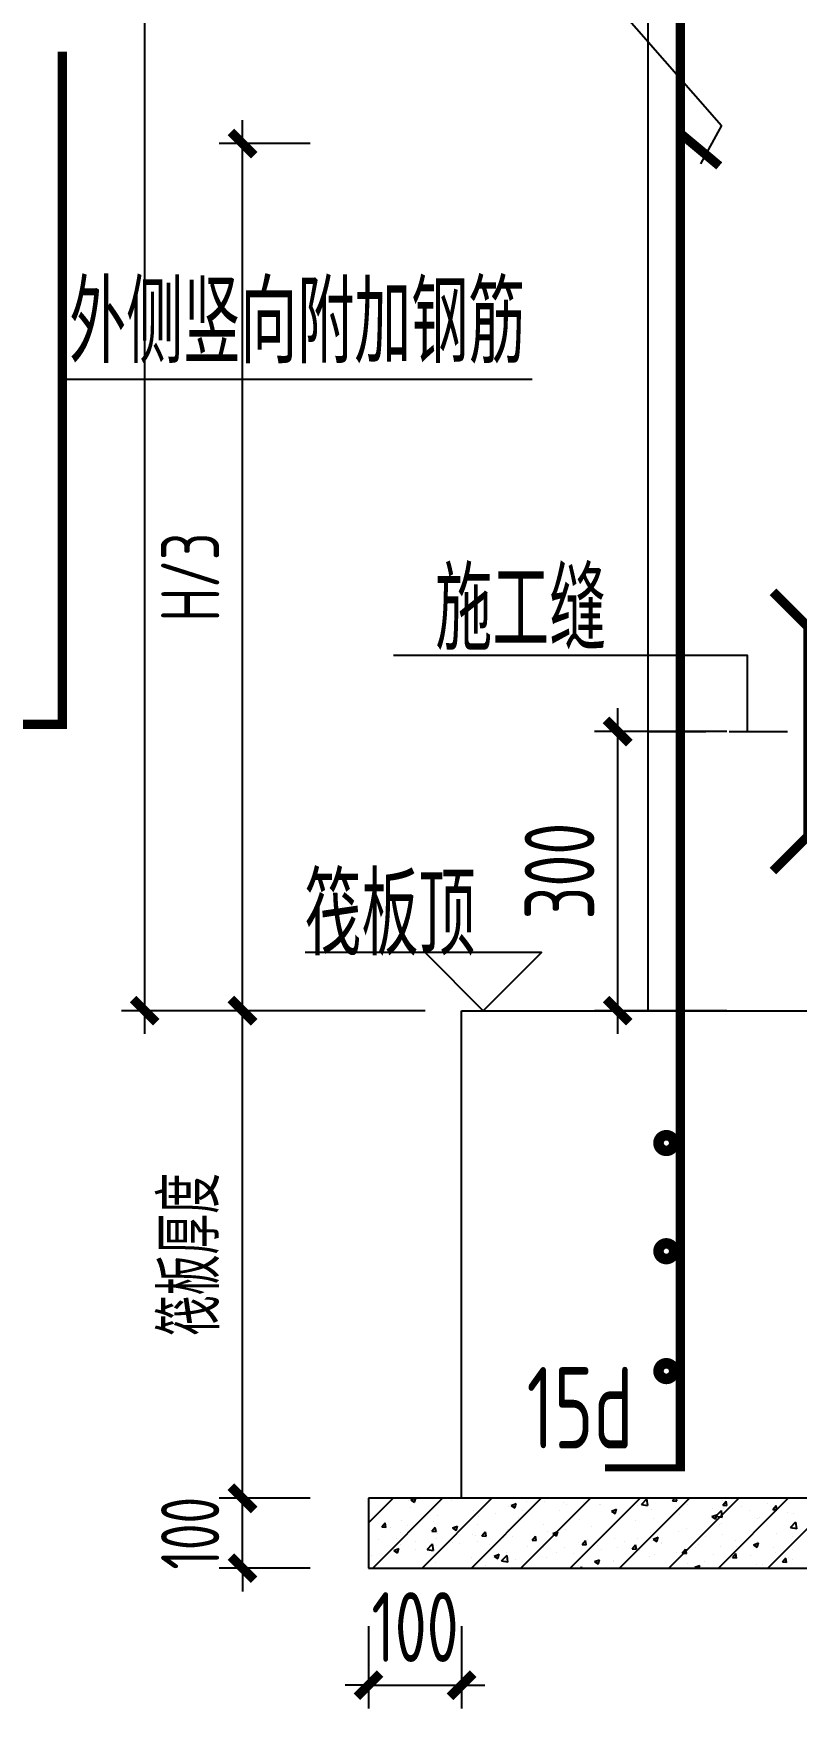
# Model space of a CAD drawing. Extents: x 393367 to 3005760, y 4998 to 826018.
# Drawn here: x 2408544 to 2411822, y 564603 to 571801 of the extents above; entities that cross this region are included whole.
import ezdxf

# ---------------------------------------------------------------- set-up
doc = ezdxf.new("R2010")
doc.units = 0
doc.header["$LTSCALE"] = 1000
for name, pattern in [('CONTINOUS', [0]), ('DASH', [0.35, 0.25, -0.1]), ('DASHED', [0.75, 0.5, -0.25])]:
    doc.linetypes.add(name, pattern=pattern)
doc.layers.get('0').update_dxf_attribs({"linetype": 'CONTINUOUS'})
doc.layers.get('Defpoints').update_dxf_attribs({"linetype": 'CONTINUOUS'})
for name, color, linetype in [('DIM', 3, 'CONTINUOUS'), ('HATCH', 254, 'CONTINUOUS'), ('SBG', 7, 'CONTINUOUS'), ('中粗1', 4, 'CONTINUOUS'), ('标注', 142, 'CONTINUOUS'), ('结构', 7, 'DASHED'), ('说明文字', 7, 'CONTINUOUS')]:
    doc.layers.add(name, color=color, linetype=linetype)
doc.layers.add('REIN', color=1, linetype='CONTINUOUS', lineweight=18)
doc.styles.add('TSSD_Dimension', font='Tssdeng.shx', dxfattribs={"width": 0.7, "bigfont": 'hztxt.shx'})
doc.styles.add('TSSD_Rein', font='Tssdeng.shx', dxfattribs={"width": 0.7, "bigfont": 'hztxt.shx'})
doc.dimstyles.new('TSSD_100_100$0', dxfattribs={"dimtxt": 250, "dimasz": 100, "dimexe": 100, "dimexo": 250, "dimgap": 100, "dimtad": 1, "dimdec": 0, "dimzin": 0, "dimdsep": 46, "dimtxsty": 'TSSD_Rein', "dimblk": 'ARCHTICK', "dimcen": 0, "dimdle": 100, "dimclrt": 7, "dimadec": 0, "dimazin": 0, "dimtfac": 1, "dimtdec": 0, "dimtix": 1, "dimtmove": 2, "dimatfit": 3, "dimldrblk": '_tsdbk', "dimfxl": 1, "dimtolj": 1, "dimtzin": 0, "dimarcsym": 0})
doc.dimstyles.new('TSSD_25_100', dxfattribs={"dimtxt": 300, "dimasz": 100, "dimexe": 100, "dimexo": 250, "dimgap": 100, "dimtad": 1, "dimdec": 0, "dimlfac": 0.25, "dimzin": 0, "dimdsep": 46, "dimtxsty": 'TSSD_Dimension', "dimblk": 'ARCHTICK', "dimcen": 0, "dimdle": 100, "dimclrt": 7, "dimadec": 0, "dimazin": 0, "dimtfac": 1, "dimtdec": 0, "dimtix": 1, "dimtmove": 2, "dimatfit": 3, "dimfxl": 1, "dimtolj": 1, "dimtzin": 0, "dimarcsym": 0})

# ---------------------------------------------------------------- blocks, each defined once
blk = doc.blocks.new('*X3630')
at = {"layer": 'HATCH', "color": 252}
for p, q in [((5140889.4, 766155.1, 0), (5140995.2, 766260.9, 0)), ((5140889.4, 766250.1, 0), (5140889.4, 766250.1, 0)), ((5140889.4, 766230.8, 0), (5140889.4, 766230.8, 0)), ((5140889.4, 766230.8, 0), (5140889.4, 766230.8, 0)), ((5140889.4, 766204.1, 0), (5140889.4, 766204.1, 0)), ((5140889.4, 766204.1, 0), (5140889.4, 766204.1, 0)), ((5140889.4, 766204.1, 0), (5140889.4, 766204.1, 0)), ((5140889.4, 766195.7, 0), (5140889.4, 766195.7, 0)), ((5140894.1, 766191.4, 0), (5140894.1, 766191.4, 0)), ((5140903.4, 766260.9, 0), (5140903.4, 766260.9, 0)), ((5140903.4, 766260.9, 0), (5140903.4, 766260.9, 0)), ((5140907.3, 765960.9, 0), (5141207.3, 766260.9, 0)), ((5140949.8, 766260.9, 0), (5140949.8, 766260.9, 0)), ((5140949.8, 766260.9, 0), (5140949.8, 766260.9, 0)), ((5140949.8, 766260.9, 0), (5140949.8, 766260.9, 0)), ((5141026, 766260.9, 0), (5141026, 766260.9, 0)), ((5141029.9, 766260.9, 0), (5141029.9, 766260.9, 0)), ((5141029.9, 766260.9, 0), (5141029.9, 766260.9, 0)), ((5141060.7, 766253.3, 0), (5141060.7, 766253.3, 0)), ((5141061.9, 766260.9, 0), (5141061.9, 766260.9, 0)), ((5141069.1, 766221.4, 0), (5141069.1, 766221.4, 0)), ((5141071.4, 766254.4, 0), (5141088.2, 766260.9, 0)), ((5141071.4, 766254.4, 0), (5141086.4, 766244.4, 0)), ((5141086.5, 766244.1, 0), (5141092.2, 766260.9, 0)), ((5141099.3, 766260.9, 0), (5141099.3, 766260.9, 0)), ((5141099.3, 766260.9, 0), (5141099.3, 766260.9, 0)), ((5141099.3, 766260.9, 0), (5141099.3, 766260.9, 0)), ((5141119.5, 765960.9, 0), (5141419.5, 766260.9, 0)), ((5141156.5, 766260.9, 0), (5141156.5, 766260.9, 0)), ((5141233.7, 766260.9, 0), (5141233.7, 766260.9, 0)), ((5141244, 766251.4, 0), (5141244, 766251.4, 0)), ((5141248.8, 766260.9, 0), (5141248.8, 766260.9, 0)), ((5141248.8, 766260.9, 0), (5141248.8, 766260.9, 0)), ((5141248.8, 766260.9, 0), (5141248.8, 766260.9, 0)), ((5141331.6, 765960.9, 0), (5141631.6, 766260.9, 0)), ((5141339.5, 766207.2, 0), (5141339.5, 766207.2, 0)), ((5141398.3, 766260.9, 0), (5141398.3, 766260.9, 0)), ((5141398.3, 766260.9, 0), (5141398.3, 766260.9, 0)), ((5141406.2, 766255.9, 0), (5141406.2, 766255.9, 0)), ((5141409.5, 766260.9, 0), (5141409.5, 766260.9, 0)), ((5141409.5, 766260.9, 0), (5141409.5, 766260.9, 0)), ((5141435.3, 766194.7, 0), (5141435.3, 766194.7, 0)), ((5141441.4, 766260.9, 0), (5141441.4, 766260.9, 0)), ((5141441.4, 766260.9, 0), (5141441.4, 766260.9, 0)), ((5141457.4, 766260.9, 0), (5141457.4, 766260.9, 0)), ((5141491.1, 766226.5, 0), (5141491.1, 766226.5, 0)), ((5141502.6, 766230.4, 0), (5141523.6, 766238.5, 0)), ((5141502.6, 766230.4, 0), (5141517.5, 766220.4, 0)), ((5141517.7, 766220, 0), (5141523.7, 766238.2, 0)), ((5141536, 766260.9, 0), (5141536, 766260.9, 0)), ((5141543.7, 765960.9, 0), (5141843.7, 766260.9, 0)), ((5141547.9, 766260.9, 0), (5141547.9, 766260.9, 0)), ((5141547.9, 766260.9, 0), (5141547.9, 766260.9, 0)), ((5141548.9, 766209.7, 0), (5141548.9, 766209.7, 0)), ((5141566.4, 766249.1, 0), (5141566.4, 766249.1, 0)), ((5141646.9, 766249, 0), (5141646.9, 766249, 0)), ((5141649.2, 766260.9, 0), (5141649.2, 766260.9, 0)), ((5141649.2, 766260.9, 0), (5141649.2, 766260.9, 0)), ((5141697.4, 766260.9, 0), (5141697.4, 766260.9, 0)), ((5141697.4, 766260.9, 0), (5141697.4, 766260.9, 0)), ((5141708.5, 766206.5, 0), (5141708.5, 766206.5, 0)), ((5141726.5, 766242.3, 0), (5141726.5, 766242.3, 0)), ((5141738.4, 766234.6, 0), (5141738.4, 766234.6, 0)), ((5141755.9, 765960.9, 0), (5142055.9, 766260.9, 0)), ((5141813.6, 766244.5, 0), (5141813.6, 766244.5, 0)), ((5141846.9, 766260.9, 0), (5141846.9, 766260.9, 0)), ((5141846.9, 766260.9, 0), (5141846.9, 766260.9, 0)), ((5141852.9, 766260.9, 0), (5141852.9, 766260.9, 0)), ((5141856.9, 766260.9, 0), (5141856.9, 766260.9, 0)), ((5141856.9, 766260.9, 0), (5141856.9, 766260.9, 0)), ((5141883.5, 766236.5, 0), (5141883.5, 766236.5, 0)), ((5141886.7, 766235.6, 0), (5141886.7, 766235.6, 0)), ((5141890.2, 766260.9, 0), (5141890.2, 766260.9, 0)), ((5141915.5, 766260.9, 0), (5141915.5, 766260.9, 0)), ((5141915.5, 766260.9, 0), (5141915.5, 766260.9, 0)), ((5141927.2, 766259.5, 0), (5141927.2, 766259.5, 0)), ((5141933.7, 766206.4, 0), (5141954.7, 766214.5, 0)), ((5141933.7, 766206.4, 0), (5141948.6, 766196.3, 0)), ((5141937.9, 766260.9, 0), (5141937.9, 766260.9, 0)), ((5141948.8, 766196, 0), (5141954.9, 766214.1, 0)), ((5141968, 765960.9, 0), (5142268, 766260.9, 0)), ((5141996.4, 766260.9, 0), (5141996.4, 766260.9, 0)), ((5141996.4, 766260.9, 0), (5141996.4, 766260.9, 0)), ((5142042, 766260.9, 0), (5142042, 766260.9, 0)), ((5142046.8, 766228.8, 0), (5142046.8, 766228.8, 0)), ((5142061.9, 766234.3, 0), (5142085.3, 766258.6, 0)), ((5142061.9, 766234.3, 0), (5142088.6, 766230.1, 0)), ((5142064.6, 766260.9, 0), (5142064.6, 766260.9, 0)), ((5142064.6, 766260.9, 0), (5142064.6, 766260.9, 0)), ((5142064.6, 766260.9, 0), (5142064.6, 766260.9, 0)), ((5142080, 766260.9, 0), (5142080, 766260.9, 0)), ((5142088.7, 766229.8, 0), (5142085.4, 766258.3, 0)), ((5142104.7, 766211.9, 0), (5142104.7, 766211.9, 0)), ((5142146, 766260.9, 0), (5142146, 766260.9, 0)), ((5142146, 766260.9, 0), (5142146, 766260.9, 0)), ((5142180.1, 765960.9, 0), (5142480.1, 766260.9, 0)), ((5142195.8, 766250.8, 0), (5142204.3, 766260.9, 0)), ((5142195.8, 766250.8, 0), (5142213.7, 766249.2, 0)), ((5142207, 766222, 0), (5142207, 766222, 0)), ((5142213.8, 766248.9, 0), (5142211.6, 766260.9, 0)), ((5142226.6, 766191, 0), (5142226.6, 766191, 0)), ((5142248.5, 766260.9, 0), (5142248.5, 766260.9, 0)), ((5142258.6, 766233, 0), (5142258.6, 766233, 0)), ((5142272.4, 766260.9, 0), (5142272.4, 766260.9, 0)), ((5142272.4, 766260.9, 0), (5142272.4, 766260.9, 0)), ((5142272.4, 766260.9, 0), (5142272.4, 766260.9, 0)), ((5142295, 766260.9, 0), (5142295, 766260.9, 0)), ((5142295, 766260.9, 0), (5142295, 766260.9, 0)), ((5142295.5, 766260.9, 0), (5142295.5, 766260.9, 0)), ((5142295.5, 766260.9, 0), (5142295.5, 766260.9, 0)), ((5142364.9, 766182.4, 0), (5142385.9, 766190.4, 0)), ((5142367.1, 766215.3, 0), (5142367.1, 766215.3, 0)), ((5142379.9, 766172, 0), (5142386, 766190.1, 0)), ((5142382.1, 766184.6, 0), (5142405.4, 766209, 0)), ((5142392.3, 765960.9, 0), (5142692.3, 766260.9, 0)), ((5142408.9, 766180.2, 0), (5142405.6, 766208.7, 0)), ((5142410.2, 766252.2, 0), (5142410.2, 766252.2, 0)), ((5142410.9, 766231.9, 0), (5142425.4, 766249.2, 0)), ((5142410.9, 766231.9, 0), (5142428.9, 766230.4, 0)), ((5142416.1, 766215.9, 0), (5142416.1, 766215.9, 0)), ((5142421.5, 766260.9, 0), (5142421.5, 766260.9, 0)), ((5142429, 766230, 0), (5142425.6, 766248.8, 0)), ((5142445, 766260.9, 0), (5142445, 766260.9, 0)), ((5142445, 766260.9, 0), (5142445, 766260.9, 0)), ((5142480.1, 766260.9, 0), (5142480.1, 766260.9, 0)), ((5142480.1, 766260.9, 0), (5142480.1, 766260.9, 0)), ((5142480.1, 766260.9, 0), (5142480.1, 766260.9, 0)), ((5142491.3, 766225.8, 0), (5142491.3, 766225.8, 0)), ((5142527.2, 766208.5, 0), (5142527.2, 766208.5, 0)), ((5142548, 766260.9, 0), (5142548, 766260.9, 0)), ((5142594.5, 766260.9, 0), (5142594.5, 766260.9, 0)), ((5142594.5, 766260.9, 0), (5142594.5, 766260.9, 0)), ((5142604.4, 765960.9, 0), (5142904.4, 766260.9, 0)), ((5142604.9, 766240.8, 0), (5142604.9, 766240.8, 0)), ((5142626.1, 766213.1, 0), (5142640.6, 766230.3, 0)), ((5142626.1, 766213.1, 0), (5142644.1, 766211.5, 0)), ((5142644.2, 766211.2, 0), (5142640.7, 766230, 0)), ((5142644, 766260.9, 0), (5142644, 766260.9, 0)), ((5142687.4, 766201.7, 0), (5142687.4, 766201.7, 0)), ((5142687.8, 766260.9, 0), (5142687.8, 766260.9, 0)), ((5142687.8, 766260.9, 0), (5142687.8, 766260.9, 0)), ((5142687.8, 766260.9, 0), (5142687.8, 766260.9, 0)), ((5142716.4, 766196, 0), (5142716.4, 766196, 0)), ((5140889.4, 766184.6, 0), (5140889.4, 766184.6, 0)), ((5140889.4, 766162.3, 0), (5140889.4, 766162.3, 0)), ((5140889.4, 766153, 0), (5140889.4, 766153, 0)), ((5140889.4, 766143, 0), (5140889.4, 766143, 0)), ((5140889.4, 766122.8, 0), (5140889.4, 766122.8, 0)), ((5140889.4, 766122.8, 0), (5140889.4, 766122.8, 0)), ((5140946.3, 766138.1, 0), (5140960.8, 766155.3, 0)), ((5140946.3, 766138.1, 0), (5140964.3, 766136.5, 0)), ((5140964.4, 766136.2, 0), (5140960.9, 766155, 0)), ((5140981.8, 766135, 0), (5140981.8, 766135, 0)), ((5141029.6, 766163.6, 0), (5141029.6, 766163.6, 0)), ((5141057, 766144.9, 0), (5141057, 766144.9, 0)), ((5141161.5, 766119.2, 0), (5141176, 766136.5, 0)), ((5141161.5, 766119.2, 0), (5141179.4, 766117.7, 0)), ((5141170.6, 766159.9, 0), (5141170.6, 766159.9, 0)), ((5141179.6, 766117.3, 0), (5141176.1, 766136.1, 0)), ((5141185.5, 766186.1, 0), (5141185.5, 766186.1, 0)), ((5141250.5, 766133.7, 0), (5141271.5, 766141.7, 0)), ((5141250.5, 766133.7, 0), (5141265.4, 766123.6, 0)), ((5141265.6, 766123.3, 0), (5141271.7, 766141.4, 0)), ((5141358.6, 766146.4, 0), (5141358.6, 766146.4, 0)), ((5141360.1, 766184.8, 0), (5141360.1, 766184.8, 0)), ((5141487.4, 766126.6, 0), (5141487.4, 766126.6, 0)), ((5141533.6, 766176.4, 0), (5141533.6, 766176.4, 0)), ((5141643.2, 766149, 0), (5141643.2, 766149, 0)), ((5141734.7, 766126.2, 0), (5141734.7, 766126.2, 0)), ((5141797.3, 766170.2, 0), (5141797.3, 766170.2, 0)), ((5141848.3, 766141.2, 0), (5141848.3, 766141.2, 0)), ((5141948.8, 766189.4, 0), (5141948.8, 766189.4, 0)), ((5142037.8, 766166.1, 0), (5142037.8, 766166.1, 0)), ((5142113, 766176, 0), (5142113, 766176, 0)), ((5142255, 766133.1, 0), (5142255, 766133.1, 0)), ((5142364.9, 766182.4, 0), (5142379.8, 766172.3, 0)), ((5142382.1, 766184.6, 0), (5142408.7, 766180.5, 0)), ((5142396, 766147.6, 0), (5142396, 766147.6, 0)), ((5142406.5, 766152.4, 0), (5142406.5, 766152.4, 0)), ((5142525.8, 766122.4, 0), (5142525.8, 766122.4, 0)), ((5142562.3, 766174.8, 0), (5142562.3, 766174.8, 0)), ((5142571, 766177.6, 0), (5142571, 766177.6, 0)), ((5142702.2, 766134.9, 0), (5142725.6, 766159.3, 0)), ((5142702.2, 766134.9, 0), (5142728.9, 766130.8, 0)), ((5142715.3, 766147.4, 0), (5142715.3, 766147.4, 0)), ((5142729.1, 766130.5, 0), (5142725.8, 766159, 0)), ((5140889.4, 766110.5, 0), (5140889.4, 766110.5, 0)), ((5140889.4, 766108.8, 0), (5140889.4, 766108.8, 0)), ((5140889.4, 766080.4, 0), (5140889.4, 766080.4, 0)), ((5140889.4, 766070.2, 0), (5140889.4, 766070.2, 0)), ((5140889.4, 766056, 0), (5140889.4, 766056, 0)), ((5140930.6, 766082.6, 0), (5140930.6, 766082.6, 0)), ((5141008.7, 766086.4, 0), (5141008.7, 766086.4, 0)), ((5141026, 766063.7, 0), (5141026, 766063.7, 0)), ((5141027.5, 766116.1, 0), (5141027.5, 766116.1, 0)), ((5141090.8, 766075.8, 0), (5141090.8, 766075.8, 0)), ((5141141.2, 766041.3, 0), (5141164.5, 766065.7, 0)), ((5141168, 766036.9, 0), (5141164.7, 766065.4, 0)), ((5141181.8, 766086.2, 0), (5141181.8, 766086.2, 0)), ((5141183.7, 766116.4, 0), (5141183.7, 766116.4, 0)), ((5141187.7, 766109.3, 0), (5141187.7, 766109.3, 0)), ((5141251, 766069, 0), (5141251, 766069, 0)), ((5141281.2, 766066.5, 0), (5141281.2, 766066.5, 0)), ((5141335.9, 766107.4, 0), (5141335.9, 766107.4, 0)), ((5141347.8, 766102.6, 0), (5141347.8, 766102.6, 0)), ((5141356.4, 766076.4, 0), (5141356.4, 766076.4, 0)), ((5141376.7, 766100.4, 0), (5141391.1, 766117.6, 0)), ((5141376.7, 766100.4, 0), (5141394.6, 766098.8, 0)), ((5141394.8, 766098.5, 0), (5141391.3, 766117.3, 0)), ((5141411.1, 766062.2, 0), (5141411.1, 766062.2, 0)), ((5141470, 766091.4, 0), (5141470, 766091.4, 0)), ((5141508, 766095.8, 0), (5141508, 766095.8, 0)), ((5141571.3, 766055.5, 0), (5141571.3, 766055.5, 0)), ((5141591.9, 766081.6, 0), (5141606.3, 766098.8, 0)), ((5141591.9, 766081.6, 0), (5141609.8, 766080, 0)), ((5141609.9, 766079.7, 0), (5141606.5, 766098.5, 0)), ((5141639.5, 766049.2, 0), (5141639.5, 766049.2, 0)), ((5141659.5, 766116.3, 0), (5141659.5, 766116.3, 0)), ((5141668.1, 766089, 0), (5141668.1, 766089, 0)), ((5141681.7, 766109.6, 0), (5141702.7, 766117.7, 0)), ((5141681.7, 766109.6, 0), (5141696.6, 766099.6, 0)), ((5141696.7, 766099.2, 0), (5141702.8, 766117.4, 0)), ((5141731.4, 766048.7, 0), (5141731.4, 766048.7, 0)), ((5141793.6, 766070.3, 0), (5141793.6, 766070.3, 0)), ((5141807, 766062.8, 0), (5141821.5, 766080, 0)), ((5141807, 766062.8, 0), (5141825, 766061.2, 0)), ((5141825.1, 766060.9, 0), (5141821.6, 766079.7, 0)), ((5141828.3, 766082.3, 0), (5141828.3, 766082.3, 0)), ((5141871.1, 766057.5, 0), (5141871.1, 766057.5, 0)), ((5141945.2, 766089.5, 0), (5141945.2, 766089.5, 0)), ((5141958.7, 766047.8, 0), (5141958.7, 766047.8, 0)), ((5141988.4, 766075.5, 0), (5141988.4, 766075.5, 0)), ((5142022.2, 766043.9, 0), (5142036.7, 766061.2, 0)), ((5142033.8, 766057.6, 0), (5142033.8, 766057.6, 0)), ((5142040.3, 766042, 0), (5142036.8, 766060.8, 0)), ((5142046.1, 766087.5, 0), (5142046.1, 766087.5, 0)), ((5142100.9, 766112, 0), (5142100.9, 766112, 0)), ((5142112.8, 766085.6, 0), (5142133.8, 766093.7, 0)), ((5142112.8, 766085.6, 0), (5142127.7, 766075.5, 0)), ((5142127.9, 766075.2, 0), (5142133.9, 766093.3, 0)), ((5142147.5, 766072.6, 0), (5142147.5, 766072.6, 0)), ((5142148.6, 766068.7, 0), (5142148.6, 766068.7, 0)), ((5142221.1, 766117.5, 0), (5142221.1, 766117.5, 0)), ((5142293, 766051.7, 0), (5142293, 766051.7, 0)), ((5142308.7, 766062, 0), (5142308.7, 766062, 0)), ((5142337, 766097.6, 0), (5142337, 766097.6, 0)), ((5142402.8, 766052.4, 0), (5142402.8, 766052.4, 0)), ((5142412.1, 766107.5, 0), (5142412.1, 766107.5, 0)), ((5142467.9, 766081.7, 0), (5142467.9, 766081.7, 0)), ((5142468.9, 766055.2, 0), (5142468.9, 766055.2, 0)), ((5142543.9, 766061.6, 0), (5142564.9, 766069.6, 0)), ((5142543.9, 766061.6, 0), (5142558.9, 766051.5, 0)), ((5142558.7, 766074.9, 0), (5142558.7, 766074.9, 0)), ((5142559, 766051.2, 0), (5142565.1, 766069.3, 0)), ((5142629, 766048.4, 0), (5142629, 766048.4, 0)), ((5142642.9, 766111.7, 0), (5142642.9, 766111.7, 0)), ((5142712.7, 766096.1, 0), (5142712.7, 766096.1, 0)), ((5140889.4, 766014.9, 0), (5140889.4, 766014.9, 0)), ((5140889.4, 766014.9, 0), (5140889.4, 766014.9, 0)), ((5140889.4, 766013.6, 0), (5140889.4, 766013.6, 0)), ((5140889.4, 766013.6, 0), (5140889.4, 766013.6, 0)), ((5140889.4, 766005.4, 0), (5140889.4, 766005.4, 0)), ((5140889.4, 766005.4, 0), (5140889.4, 766005.4, 0)), ((5140889.4, 766005.4, 0), (5140889.4, 766005.4, 0)), ((5140889.4, 765995, 0), (5140889.4, 765995, 0)), ((5140902.9, 766016.7, 0), (5140902.9, 766016.7, 0)), ((5140978, 766026.6, 0), (5140978, 766026.6, 0)), ((5140998.4, 766036.9, 0), (5141019.5, 766045, 0)), ((5140998.4, 766036.9, 0), (5141013.4, 766026.8, 0)), ((5141013.5, 766026.5, 0), (5141019.6, 766044.6, 0)), ((5141091.7, 766041.6, 0), (5141091.7, 766041.6, 0)), ((5141141.2, 766041.3, 0), (5141167.8, 766037.2, 0)), ((5141178.2, 765986.3, 0), (5141178.2, 765986.3, 0)), ((5141332.2, 766007.5, 0), (5141332.2, 766007.5, 0)), ((5141429.6, 766012.9, 0), (5141450.6, 766020.9, 0)), ((5141429.6, 766012.9, 0), (5141444.5, 766002.8, 0)), ((5141444.7, 766002.5, 0), (5141450.7, 766020.6, 0)), ((5141461.3, 765991.7, 0), (5141484.7, 766016, 0)), ((5141461.3, 765991.7, 0), (5141488, 765987.5, 0)), ((5141483.7, 766026.6, 0), (5141483.7, 766026.6, 0)), ((5141488.2, 765987.2, 0), (5141484.8, 766015.7, 0)), ((5141521.2, 765997.4, 0), (5141521.2, 765997.4, 0)), ((5141580.4, 765997.9, 0), (5141580.4, 765997.9, 0)), ((5141655.5, 766007.8, 0), (5141655.5, 766007.8, 0)), ((5141696.2, 766027.5, 0), (5141696.2, 766027.5, 0)), ((5141769.2, 766022.8, 0), (5141769.2, 766022.8, 0)), ((5141860.7, 765988.9, 0), (5141881.7, 765996.9, 0)), ((5141860.7, 765988.9, 0), (5141875.6, 765978.8, 0)), ((5141875.8, 765978.5, 0), (5141881.9, 765996.6, 0)), ((5141891.6, 766041.9, 0), (5141891.6, 766041.9, 0)), ((5141941.4, 765989.6, 0), (5141941.4, 765989.6, 0)), ((5141943.1, 765991.6, 0), (5141943.1, 765991.6, 0)), ((5142022.2, 766043.9, 0), (5142040.1, 766042.4, 0)), ((5142051.7, 766035.2, 0), (5142051.7, 766035.2, 0)), ((5142097.3, 766012.1, 0), (5142097.3, 766012.1, 0)), ((5142118, 766021.6, 0), (5142118, 766021.6, 0)), ((5142211.9, 766028.4, 0), (5142211.9, 766028.4, 0)), ((5142237.4, 766025.1, 0), (5142251.9, 766042.3, 0)), ((5142237.4, 766025.1, 0), (5142255.3, 766023.5, 0)), ((5142251.3, 766033.3, 0), (5142251.3, 766033.3, 0)), ((5142255.5, 766023.2, 0), (5142252, 766042, 0)), ((5142257.8, 765979.2, 0), (5142257.8, 765979.2, 0)), ((5142333, 765989.1, 0), (5142333, 765989.1, 0)), ((5142372, 766021.6, 0), (5142372, 766021.6, 0)), ((5142446.6, 766004.1, 0), (5142446.6, 766004.1, 0)), ((5142452.6, 766006.3, 0), (5142467, 766023.5, 0)), ((5142452.6, 766006.3, 0), (5142470.5, 766004.7, 0)), ((5142470.6, 766004.4, 0), (5142467.2, 766023.2, 0)), ((5142532.1, 766014.9, 0), (5142532.1, 766014.9, 0)), ((5142555, 765975.1, 0), (5142555, 765975.1, 0)), ((5142582.5, 765976.7, 0), (5142582.5, 765976.7, 0)), ((5142636.1, 766029, 0), (5142636.1, 766029, 0)), ((5142667.7, 765987.4, 0), (5142682.2, 766004.7, 0)), ((5142667.7, 765987.4, 0), (5142685.7, 765985.9, 0)), ((5142685.8, 765985.5, 0), (5142682.4, 766004.4, 0)), ((5142692.3, 766008.1, 0), (5142692.3, 766008.1, 0)), ((5142709.1, 765996.2, 0), (5142709.1, 765996.2, 0)), ((5142711.3, 766038.9, 0), (5142711.3, 766038.9, 0)), ((5140892, 765960.9, 0), (5140892, 765960.9, 0)), ((5140967.8, 765963.6, 0), (5140967.8, 765963.6, 0)), ((5140991.5, 765960.9, 0), (5140991.5, 765960.9, 0)), ((5140996.7, 765960.9, 0), (5140996.7, 765960.9, 0)), ((5141018.5, 765960.9, 0), (5141018.5, 765960.9, 0)), ((5141022.3, 765963.8, 0), (5141022.3, 765963.8, 0)), ((5141028.6, 765960.9, 0), (5141028.6, 765960.9, 0)), ((5141064, 765960.9, 0), (5141064, 765960.9, 0)), ((5141121.6, 765960.9, 0), (5141121.6, 765960.9, 0)), ((5141145, 765960.9, 0), (5141145, 765960.9, 0)), ((5141145, 765960.9, 0), (5141145, 765960.9, 0)), ((5141176.8, 765960.9, 0), (5141176.8, 765960.9, 0)), ((5141208.4, 765960.9, 0), (5141208.4, 765960.9, 0)), ((5141211.1, 765960.9, 0), (5141211.1, 765960.9, 0)), ((5141259.6, 765960.9, 0), (5141259.6, 765960.9, 0)), ((5141271.1, 765960.9, 0), (5141271.1, 765960.9, 0)), ((5141271.5, 765960.9, 0), (5141271.5, 765960.9, 0)), ((5141271.5, 765960.9, 0), (5141271.5, 765960.9, 0)), ((5141271.5, 765960.9, 0), (5141271.5, 765960.9, 0)), ((5141294.1, 765960.9, 0), (5141294.1, 765960.9, 0)), ((5141298.9, 765960.9, 0), (5141298.9, 765960.9, 0)), ((5141346.3, 765967.4, 0), (5141346.3, 765967.4, 0)), ((5141353.4, 765960.9, 0), (5141353.4, 765960.9, 0)), ((5141353.4, 765960.9, 0), (5141353.4, 765960.9, 0)), ((5141390.9, 765973, 0), (5141390.9, 765973, 0)), ((5141398, 765960.9, 0), (5141398, 765960.9, 0)), ((5141420.1, 765960.9, 0), (5141420.1, 765960.9, 0)), ((5141420.7, 765960.9, 0), (5141420.7, 765960.9, 0)), ((5141430.7, 765960.9, 0), (5141430.7, 765960.9, 0)), ((5141431.8, 765960.9, 0), (5141431.8, 765960.9, 0)), ((5141490.6, 765960.9, 0), (5141490.6, 765960.9, 0)), ((5141491.2, 765960.9, 0), (5141491.2, 765960.9, 0)), ((5141524.5, 765960.9, 0), (5141524.5, 765960.9, 0)), ((5141524.5, 765960.9, 0), (5141524.5, 765960.9, 0)), ((5141561.1, 765960.9, 0), (5141561.1, 765960.9, 0)), ((5141561.1, 765960.9, 0), (5141561.1, 765960.9, 0)), ((5141570.2, 765960.9, 0), (5141570.2, 765960.9, 0)), ((5141631.8, 765960.9, 0), (5141631.8, 765960.9, 0)), ((5141650.3, 765960.9, 0), (5141650.3, 765960.9, 0)), ((5141651, 765960.9, 0), (5141651, 765960.9, 0)), ((5141651, 765960.9, 0), (5141651, 765960.9, 0)), ((5141651, 765960.9, 0), (5141651, 765960.9, 0)), ((5141719.7, 765960.9, 0), (5141719.7, 765960.9, 0)), ((5141721.6, 765960.9, 0), (5141721.6, 765960.9, 0)), ((5141768.1, 765961.6, 0), (5141768.1, 765961.6, 0)), ((5141768.8, 765960.9, 0), (5141768.8, 765960.9, 0)), ((5141777.5, 765960.9, 0), (5141777.5, 765960.9, 0)), ((5141777.5, 765960.9, 0), (5141777.5, 765960.9, 0)), ((5141777.5, 765960.9, 0), (5141777.5, 765960.9, 0)), ((5141787.9, 765960.9, 0), (5141787.9, 765960.9, 0)), ((5141790, 765970.4, 0), (5141790, 765970.4, 0)), ((5141799.6, 765960.9, 0), (5141804.9, 765966.4, 0)), ((5141805.6, 765960.9, 0), (5141805, 765966.1, 0)), ((5141843.6, 765960.9, 0), (5141843.6, 765960.9, 0)), ((5141869.3, 765960.9, 0), (5141869.3, 765960.9, 0)), ((5141869.9, 765960.9, 0), (5141869.9, 765960.9, 0)), ((5141904, 765960.9, 0), (5141904, 765960.9, 0)), ((5141952.5, 765960.9, 0), (5141952.5, 765960.9, 0)), ((5141976.6, 765960.9, 0), (5141976.6, 765960.9, 0)), ((5142018.8, 765960.9, 0), (5142018.8, 765960.9, 0)), ((5142030.5, 765960.9, 0), (5142030.5, 765960.9, 0)), ((5142030.5, 765960.9, 0), (5142030.5, 765960.9, 0)), ((5142055.3, 765960.9, 0), (5142055.3, 765960.9, 0)), ((5142089.5, 765960.9, 0), (5142089.5, 765960.9, 0)), ((5142118.7, 765960.9, 0), (5142118.7, 765960.9, 0)), ((5142118.7, 765960.9, 0), (5142118.7, 765960.9, 0)), ((5142120, 765960.9, 0), (5142120, 765960.9, 0)), ((5142157, 765960.9, 0), (5142157, 765960.9, 0)), ((5142157, 765960.9, 0), (5142157, 765960.9, 0)), ((5142157, 765960.9, 0), (5142157, 765960.9, 0)), ((5142167.4, 765960.9, 0), (5142167.4, 765960.9, 0)), ((5142168.3, 765960.9, 0), (5142168.3, 765960.9, 0)), ((5142183.5, 765960.9, 0), (5142183.5, 765960.9, 0)), ((5142184.3, 765960.9, 0), (5142184.3, 765960.9, 0)), ((5142267, 765960.9, 0), (5142267, 765960.9, 0)), ((5142281.6, 765960.9, 0), (5142281.6, 765960.9, 0)), ((5142283.5, 765960.9, 0), (5142283.5, 765960.9, 0)), ((5142291.9, 765964.8, 0), (5142312.9, 765972.9, 0)), ((5142291.9, 765964.8, 0), (5142297.7, 765960.9, 0)), ((5142309.1, 765960.9, 0), (5142313, 765972.6, 0)), ((5142317.8, 765960.9, 0), (5142317.8, 765960.9, 0)), ((5142392, 765960.9, 0), (5142392, 765960.9, 0)), ((5142410, 765960.9, 0), (5142410, 765960.9, 0)), ((5142410, 765960.9, 0), (5142410, 765960.9, 0)), ((5142414.5, 765960.9, 0), (5142414.5, 765960.9, 0)), ((5142434.4, 765960.9, 0), (5142434.4, 765960.9, 0)), ((5142467.4, 765960.9, 0), (5142467.4, 765960.9, 0)), ((5142478.7, 765960.9, 0), (5142478.7, 765960.9, 0)), ((5142528.7, 765960.9, 0), (5142528.7, 765960.9, 0)), ((5142535.2, 765960.9, 0), (5142535.2, 765960.9, 0)), ((5142536.5, 765960.9, 0), (5142536.5, 765960.9, 0)), ((5142536.5, 765960.9, 0), (5142536.5, 765960.9, 0)), ((5142616.9, 765960.9, 0), (5142616.9, 765960.9, 0)), ((5142645.5, 765960.9, 0), (5142645.5, 765960.9, 0)), ((5142663, 765960.9, 0), (5142663, 765960.9, 0)), ((5142663, 765960.9, 0), (5142663, 765960.9, 0)), ((5142663, 765960.9, 0), (5142663, 765960.9, 0)), ((5142690.4, 765960.9, 0), (5142690.4, 765960.9, 0))]:
    blk.add_line(p, q, dxfattribs=at)
blk = doc.blocks.new('_ArchTick')
at = {"color": 0, "linetype": 'ByBlock', "const_width": 0.4}
blk.add_lwpolyline([(-0.5, -0.5), (0.5, 0.5)], dxfattribs=at)
blk = doc.blocks.new('*D3631')
at = {"layer": 'Defpoints', "color": 0}
for p in [(2409442.1, 571327.9), (2409983, 571327.9), (2409983, 567601.6)]:
    blk.add_point(p, dxfattribs=at)
at = {"layer": 'DIM', "color": 0, "lineweight": -2}
for p, q in [((2409442.1, 567501.6), (2409442.1, 571427.9)), ((2409733, 571327.9), (2409342.1, 571327.9)), ((2409733, 567601.6), (2409342.1, 567601.6))]:
    blk.add_line(p, q, dxfattribs=at)
at = {"layer": 'DIM', "color": 0, "lineweight": -2, "xscale": 100, "yscale": 100, "zscale": 100}
for p, rotation in [((2409442.1, 571327.9), 90), ((2409442.1, 567601.6), 270)]:
    blk.add_blockref('_ArchTick', p, dxfattribs=dict(at, rotation=rotation))
at = {"layer": 'DIM', "color": 7, "insert": (2409217.1, 569464.7), "char_height": 250, "attachment_point": 5, "rotation": 90, "style": 'TSSD_Rein'}
blk.add_mtext('\\A1;H/3', dxfattribs=at)
blk = doc.blocks.new('_tsdbk')
blk.add_line((-1, 0), (0, 0))
at = {"const_width": 0.5}
blk.add_lwpolyline([(-0.7, -0.7), (0.7, 0.7)], dxfattribs=at)
blk = doc.blocks.new('*D3632')
at = {"layer": 'Defpoints', "color": 0}
for p in [(2409442.1, 565505.9), (2409983.4, 565505.9), (2409983.4, 565205.9)]:
    blk.add_point(p, dxfattribs=at)
at = {"layer": 'DIM', "color": 0, "lineweight": -2}
for p, q in [((2409442.1, 565505.9), (2409442.1, 565605.9)), ((2409733.4, 565505.9), (2409342.1, 565505.9)), ((2409442.1, 565205.9), (2409442.1, 565505.9)), ((2409733.4, 565205.9), (2409342.1, 565205.9)), ((2409442.1, 565205.9), (2409442.1, 565105.9))]:
    blk.add_line(p, q, dxfattribs=at)
at = {"layer": 'DIM', "color": 0, "lineweight": -2, "xscale": 100, "yscale": 100, "zscale": 100}
for p, rotation in [((2409442.1, 565505.9), 270), ((2409442.1, 565205.9), 90)]:
    blk.add_blockref('_ArchTick', p, dxfattribs=dict(at, rotation=rotation))
at = {"layer": 'DIM', "color": 7, "insert": (2409217.1, 565355.9), "char_height": 250, "attachment_point": 5, "rotation": 90, "style": 'TSSD_Rein'}
blk.add_mtext('\\A1;100', dxfattribs=at)
blk = doc.blocks.new('*D3633')
at = {"layer": 'Defpoints', "color": 0}
for p in [(2409021.7, 578770.9), (2411240.2, 578770.9), (2410476.3, 567601.6)]:
    blk.add_point(p, dxfattribs=at)
at = {"layer": 'DIM', "color": 0, "lineweight": -2}
for p, q in [((2409021.7, 567501.6), (2409021.7, 578870.9)), ((2410990.2, 578770.9), (2408921.7, 578770.9)), ((2410226.3, 567601.6), (2408921.7, 567601.6))]:
    blk.add_line(p, q, dxfattribs=at)
at = {"layer": 'DIM', "color": 0, "lineweight": -2, "xscale": 100, "yscale": 100, "zscale": 100}
for p, rotation in [((2409021.7, 578770.9), 90), ((2409021.7, 567601.6), 270)]:
    blk.add_blockref('_ArchTick', p, dxfattribs=dict(at, rotation=rotation))
at = {"layer": 'DIM', "color": 7, "insert": (2408796.7, 573186.3), "char_height": 250, "attachment_point": 5, "rotation": 90, "style": 'TSSD_Rein'}
blk.add_mtext('\\A1;H', dxfattribs=at)
blk = doc.blocks.new('*D3634')
at = {"layer": 'Defpoints', "color": 0}
for p in [(2411053.9, 568801.6), (2411773.3, 568801.6), (2411773.3, 567601.6)]:
    blk.add_point(p, dxfattribs=at)
at = {"layer": 'DIM', "color": 0, "lineweight": -2}
for p, q in [((2411053.9, 567501.6), (2411053.9, 568901.6)), ((2411523.3, 568801.6), (2410953.9, 568801.6)), ((2411523.3, 567601.6), (2410953.9, 567601.6))]:
    blk.add_line(p, q, dxfattribs=at)
at = {"layer": 'DIM', "color": 0, "lineweight": -2, "xscale": 100, "yscale": 100, "zscale": 100}
for p, rotation in [((2411053.9, 568801.6), 90), ((2411053.9, 567601.6), 270)]:
    blk.add_blockref('_ArchTick', p, dxfattribs=dict(at, rotation=rotation))
at = {"layer": 'DIM', "color": 7, "insert": (2410803.9, 568201.6), "char_height": 300, "attachment_point": 5, "rotation": 90, "style": 'TSSD_Dimension'}
blk.add_mtext('\\A1;300', dxfattribs=at)
blk = doc.blocks.new('*D3638')
at = {"layer": 'Defpoints', "color": 0}
for p in [(2409983.4, 565205.9), (2410383.1, 565205.9), (2410383.1, 564702.7)]:
    blk.add_point(p, dxfattribs=at)
at = {"layer": 'DIM', "color": 0, "lineweight": -2}
for p, q in [((2409983.4, 564955.9), (2409983.4, 564602.7)), ((2410383.1, 564955.9), (2410383.1, 564602.7)), ((2409983.4, 564702.7), (2409883.4, 564702.7)), ((2409983.4, 564702.7), (2410383.1, 564702.7)), ((2410383.1, 564702.7), (2410483.1, 564702.7))]:
    blk.add_line(p, q, dxfattribs=at)
at = {"layer": 'DIM', "color": 0, "lineweight": -2, "xscale": 100, "yscale": 100, "zscale": 100}
blk.add_blockref('_ArchTick', (2409983.4, 564702.7), dxfattribs=at)
at = {"layer": 'DIM', "color": 0, "lineweight": -2, "xscale": 100, "yscale": 100, "zscale": 100, "rotation": 180}
blk.add_blockref('_ArchTick', (2410383.1, 564702.7), dxfattribs=at)
at = {"layer": 'DIM', "color": 7, "insert": (2410183.3, 564952.7), "char_height": 300, "attachment_point": 5, "style": 'TSSD_Dimension'}
blk.add_mtext('\\A1;100', dxfattribs=at)
blk = doc.blocks.new('*D3639')
at = {"layer": 'Defpoints', "color": 0}
for p in [(2409442.1, 567601.6), (2409983, 567601.6), (2409983, 565505.9)]:
    blk.add_point(p, dxfattribs=at)
at = {"layer": 'DIM', "color": 0, "lineweight": -2}
for p, q in [((2409442.1, 565405.9), (2409442.1, 567701.6)), ((2409733, 567601.6), (2409342.1, 567601.6)), ((2409733, 565505.9), (2409342.1, 565505.9))]:
    blk.add_line(p, q, dxfattribs=at)
at = {"layer": 'DIM', "color": 0, "lineweight": -2, "xscale": 100, "yscale": 100, "zscale": 100}
for p, rotation in [((2409442.1, 567601.6), 90), ((2409442.1, 565505.9), 270)]:
    blk.add_blockref('_ArchTick', p, dxfattribs=dict(at, rotation=rotation))
at = {"layer": 'DIM', "color": 7, "insert": (2409217.1, 566553.8), "char_height": 250, "attachment_point": 5, "rotation": 90, "style": 'TSSD_Rein'}
blk.add_mtext('\\A1;筏板厚度', dxfattribs=at)

msp = doc.modelspace()

# ---------------------------------------------------------------- linework, layer by layer
at = {"layer": 'REIN', "elevation": 0}
msp.add_lwpolyline([(2411322.60674, 573553.62888, 40, 40, 0), (2411322.60674, 573375.84839, 40, 40, 0), (2411322.60674, 565636.86446, 30, 30, 0), (2410999.26706, 565636.86446, 30, 30, 0)], format="xyseb", dxfattribs=at)
at = {"layer": 'REIN', "linetype": 'ByBlock', "const_width": 40}
for points in [[(2408668.16403, 571722.24), (2408668.16403, 571633.34976), (2408668.16403, 568831.92902), (2408303.56083, 568831.92902)], [(2411322.60674, 571372.10674), (2411490.40687, 571232.06803)], [(2411720.87889, 568201.6201), (2411870.87904, 568351.62025), (2411870.87904, 569251.62145), (2411720.87889, 569401.6216)]]:
    msp.add_lwpolyline(points, dxfattribs=at)
at = {"layer": 'REIN', "linetype": 'ByBlock', "const_width": 67.2}
for points in [[(2411262.93417, 567055.39874, 1), (2411262.93417, 567010.0387, 1)], [(2411262.93417, 566590.52063, 1), (2411262.93417, 566545.16059, 1)], [(2411262.93417, 566075.34579, 1), (2411262.93417, 566029.98575, 1)]]:
    msp.add_lwpolyline(points, format="xyb", close=True, dxfattribs=at)
at = {"layer": 'SBG', "elevation": 0}
msp.add_lwpolyline([(2410226.26637, 567851.62085), (2410476.26637, 567601.62085), (2410726.26637, 567851.62085), (2409711.46485, 567851.62085)], dxfattribs=at)
at = {"layer": '中粗1', "linetype": 'ByBlock'}
for p, q in [((2411183.03653, 573553.62888), (2411183.03653, 567601.62085)), ((2409983.42581, 565505.88571, 0), (2409983.42581, 565205.88541, 0)), ((2413547.56999, 565505.88571), (2409983.42581, 565505.88571)), ((2409983.42581, 565205.88541), (2413547.56999, 565205.88541))]:
    msp.add_line(p, q, dxfattribs=at)
msp.add_lwpolyline([(2410383.14534, 567601.62085), (2413547.56999, 567601.62085), (2413547.56999, 565505.88571), (2410383.14534, 565505.88571)], close=True, dxfattribs=at)
at = {"layer": '标注', "linetype": 'CONTINOUS'}
for p, q in [((2410725.70901, 572290.67376), (2411499.74586, 571405.85816)), ((2411499.74586, 571405.85816), (2411409.15108, 571241.17688)), ((2408668.16403, 570315.8967), (2410687.12189, 570315.8967))]:
    msp.add_line(p, q, dxfattribs=at)
msp.add_lwpolyline([(2411611.07724, 568801.62085), (2411611.07724, 569127.25523), (2410090.95019, 569127.25523)], dxfattribs=at)
at = {"layer": '结构', "linetype": 'DASH'}
msp.add_line((2411183.03653, 568801.62085), (2412502.51759, 568801.62085), dxfattribs=at)

# ---------------------------------------------------------------- block references
at = {"layer": 'HATCH', "color": 252}
msp.add_blockref('*X3630', (-2730905.95699, -200755.0025), dxfattribs=at)

# ---------------------------------------------------------------- texts
at = {"layer": '标注', "color": 0, "linetype": 'CONTINOUS', "style": 'TSSD_Dimension', "width": 0.7}
msp.add_text('筏板顶', height=350, dxfattribs=at).set_placement((2409708.20685, 567839.14012, 0))
at = {"layer": '说明文字', "color": 0, "style": 'TSSD_Dimension', "width": 0.7}
for s, p in [('外侧竖向附加钢筋', (2408697.38201, 570384.05438)), ('施工缝', (2410269.94838, 569150.95419))]:
    msp.add_text(s, height=350, dxfattribs=at).set_placement(p)
at = {"layer": '说明文字', "style": 'TSSD_Rein', "width": 0.7}
msp.add_text('15d', height=350, dxfattribs=at).set_placement((2410662.69722, 565720.0378))

# ---------------------------------------------------------------- dimensions: what is measured, and where the dimension line sits
at = {"layer": 'DIM'}
for base, p1, p2, text, picture, middle in [((2409021.73245, 578770.89523, 0), (2410476.26637, 567601.62085, 0), (2411240.15756, 578770.89523, 0), 'H', '*D3633', (2408796.73245, 573186.25804, 0)), ((2409442.14584, 567601.62085, 0), (2409983.03653, 565505.88571, 0), (2409983.03653, 567601.62085, 0), '筏板厚度', '*D3639', (2409217.14584, 566553.75328, 0))]:
    dim = msp.add_linear_dim(base=base, p1=p1, p2=p2, angle=90, text=text, dimstyle='TSSD_100_100$0', dxfattribs=at)
    dim.commit()
    dim.dimension.update_dxf_attribs({"geometry": picture, "text_midpoint": middle})
for p1, p2, distance, text, picture, middle in [((2409983.03653, 567601.62085), (2409983.03653, 571327.85599), 540.8907, 'H/3', '*D3631', (2409217.14584, 569464.73842)), ((2409983.42581, 565205.88541), (2409983.42581, 565505.88571), 541.27997, '100', '*D3632', (2409217.14584, 565355.88556))]:
    dim = msp.add_aligned_dim(p1=p1, p2=p2, distance=distance, text=text, dimstyle='TSSD_100_100$0', dxfattribs=at)
    dim.commit()
    dim.dimension.update_dxf_attribs({"geometry": picture, "text_midpoint": middle})
dim = msp.add_linear_dim(base=(2411053.86202, 568801.62085, 0), p1=(2411773.31682, 567601.62085, 0), p2=(2411773.31682, 568801.62085, 0), angle=90, dimstyle='TSSD_25_100', dxfattribs=at)
dim.commit()
dim.dimension.update_dxf_attribs({"geometry": '*D3634', "text_midpoint": (2410803.86202, 568201.62085, 0)})
dim = msp.add_linear_dim(base=(2410383.14534, 564702.67648, 0), p1=(2409983.42581, 565205.88541, 0), p2=(2410383.14534, 565205.88541, 0), dimstyle='TSSD_25_100', dxfattribs=at)
dim.commit()
dim.dimension.update_dxf_attribs({"geometry": '*D3638', "text_midpoint": (2410183.28558, 564952.67648, 0)})

doc.saveas('drawing.dxf')
